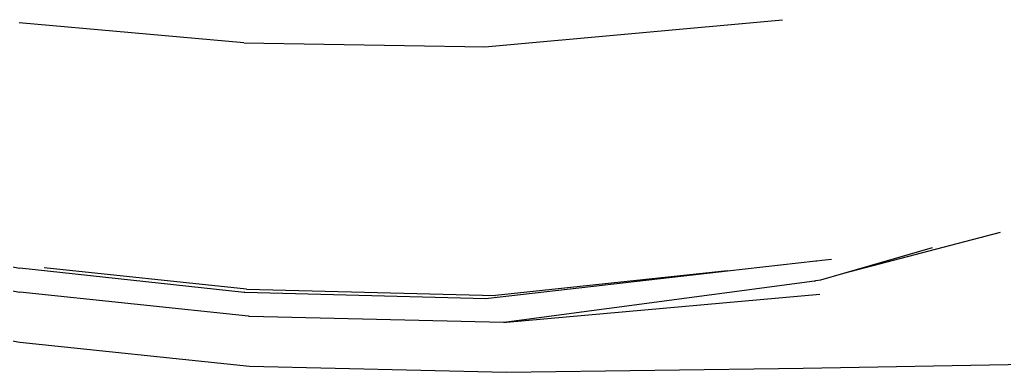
# Model space of a CAD drawing. Header units: millimetres. Extents: x -41292 to 298682, y -22072 to 33155.
# Drawn here: x 29474.2 to 29531.3, y 3752.4 to 3772.9 of the extents above; entities that cross this region are included whole.
import ezdxf

# ---------------------------------------------------------------- set-up
doc = ezdxf.new("R2010")
doc.units = ezdxf.units.MM

# ---------------------------------------------------------------- blocks, each defined once
blk = doc.blocks.new('AHSISHEUD')
for p, q in [((30114.565, 21419.622), (30101.526, 21420.779)), ((30128.553, 21419.38), (30145.82, 21420.96)), ((30114.565, 21419.622), (30128.553, 21419.38)), ((30149.385, 21406.239), (30158.472, 21408.626)), ((30092.153, 21408.218), (30101.567, 21406.53)), ((30149.385, 21406.239), (30154.517, 21407.732)), ((30142.631, 21406.378), (30147.755, 21406.965)), ((30147.755, 21406.965), (30147.814, 21406.972)), ((30147.814, 21406.972), (30148.104, 21407.005)), ((30148.104, 21407.005), (30148.661, 21407.063)), ((30092.153, 21406.834), (30101.567, 21405.146)), ((30114.59, 21405.125), (30101.567, 21406.53)), ((30114.727, 21405.311), (30102.978, 21406.548)), ((30128.758, 21404.789), (30142.631, 21406.378)), ((30142.631, 21406.378), (30129.16, 21404.955)), ((30147.675, 21405.79), (30129.802, 21403.405)), ((30147.675, 21405.79), (30147.759, 21405.812)), ((30147.759, 21405.812), (30148.05, 21405.851)), ((30148.05, 21405.851), (30149.385, 21406.239)), ((30114.727, 21405.311), (30129.16, 21404.955)), ((30114.847, 21403.76), (30101.567, 21405.146)), ((30114.627, 21405.144), (30114.59, 21405.125)), ((30114.627, 21405.144), (30128.609, 21404.77)), ((30128.609, 21404.77), (30128.758, 21404.789)), ((30129.802, 21403.405), (30147.989, 21405.037)), ((30092.155, 21403.921), (30101.567, 21402.234)), ((30114.847, 21403.76), (30114.888, 21403.76)), ((30114.888, 21403.76), (30129.642, 21403.405)), ((30129.642, 21403.405), (30129.802, 21403.405)), ((30101.567, 21402.234), (30114.888, 21400.848)), ((30114.888, 21400.848), (30129.802, 21400.492)), ((30129.802, 21400.492), (30147.023, 21400.727)), ((30147.023, 21400.727), (30167.261, 21401.111))]:
    blk.add_line(p, q)

msp = doc.modelspace()

# ---------------------------------------------------------------- block references
msp.add_blockref('AHSISHEUD', (-627.372, -17648.087))

doc.saveas('drawing.dxf')
